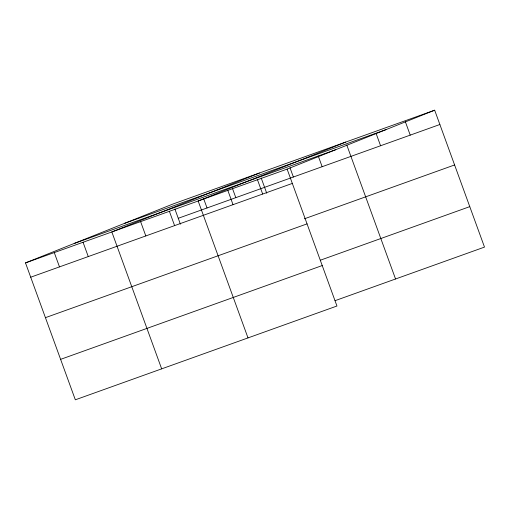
<?xml version="1.0" encoding="UTF-8"?>
<svg xmlns="http://www.w3.org/2000/svg" width="510" height="510" viewBox="0 0 510 510"><rect width="100%" height="100%" fill="white"/><g stroke="black" fill="none" stroke-linecap="round" stroke-linejoin="round"><path stroke-width="0.76" d="M434.667 110.192L287.117 169.11L336.951 306.019L75.333 399.808L25.5 262.899L173.049 203.981L434.667 110.192L484.5 247.101L335.044 300.683M259.386 173.03L111.837 231.948L161.664 368.858M345.716 142.08L198.167 200.997L248 337.907M124.357 223.425L385.974 129.636M74.192 243.455L335.809 149.666M25.5 262.899L287.117 169.11M178.258 218.286L439.875 124.497M30.708 277.204L292.326 183.415M304.406 218.803L454.601 164.953M45.435 317.666L307.052 223.871M320.318 260.221L469.774 206.639M60.607 359.352L322.224 265.557M405.278 121.533L410.225 135.124M376.15 133.594L380.575 145.752M346.762 144.942L395.55 278.989M318.24 155.971L322.148 166.7M289.986 167.72L293.371 177.015M261.209 178.035L266.736 193.22M257.467 179.737L262.675 194.042M232.426 188.356L235.811 197.65M227.817 190.37L233.025 204.669M203.649 198.67L207.034 207.965M174.873 208.985L180.4 224.17M169.39 211.312L174.598 225.618M140.613 221.633L145.815 235.939M83.053 242.263L88.262 256.568M54.277 252.584L59.485 266.889"/></g></svg>
